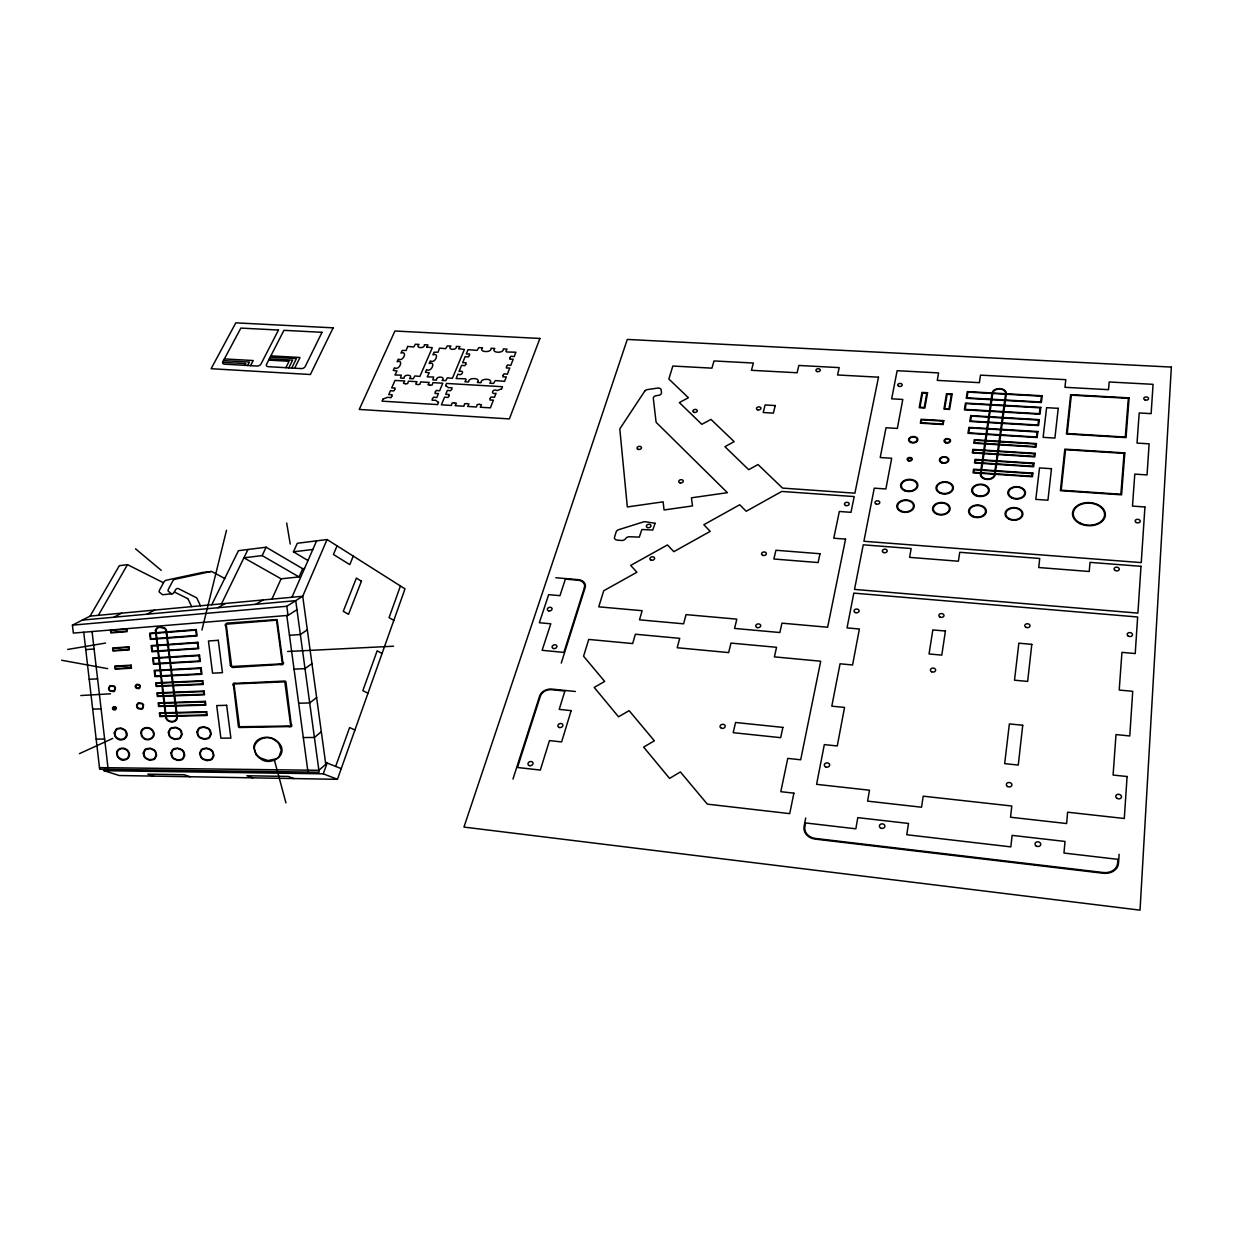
<?xml version="1.0" encoding="UTF-8"?>
<svg xmlns="http://www.w3.org/2000/svg" width="1233" height="1233" viewBox="0 0 1233 1233"><rect width="100%" height="100%" fill="white"/><g stroke="black" fill="none" stroke-linecap="round" stroke-linejoin="round"><path stroke-width="1.5" d="M1119.132 854.299L1118.531 863.131A14.58 11.775 11.4 0 1 1103.196 873.257L815.275 839.118A13.548 11.282 -3 0 1 804.086 826.341L805.719 818.003M201.935 630.063L226.502 530.298M561.262 663.092L585.151 587.602A9.602 7.074 -13 0 0 578.231 579.649L555.852 577.738M512.959 779.086L539.653 695.982A10.095 7.799 -15.1 0 1 551.768 689.093L575.349 691.482M105.545 767.697L104.019 770.687L119.169 775.511L337.441 779.318L404.994 588.865L327.069 539.53L297.307 543.275L293.454 551.814L308.003 560.537M335.653 766.417L349.602 727.578L354.934 729.967M400.432 585.983L389.073 617.61L393.805 620.399M104.019 770.687L323.246 773.815L327.177 763.027L325.604 763.011M501.615 388.965L502.494 386.715L446.485 383.432L445.56 385.667M353.239 556.098L349.802 564.637L333.449 554.465L337.056 545.849M438.594 402.312L437.653 404.594L382.045 401.157L383.047 398.906M327.069 539.53L302.717 596.263L325.774 764.26L318.885 770.301L99.472 767.62M299.064 576.921L262.151 555.605L243.934 557.809L281.093 578.816L299.064 576.921L302.671 568.69L304.52 568.49M291.944 597.265L316.604 540.855M271.907 599.146L281.093 578.816M262.151 555.605L266.128 547.205L302.671 568.69M221.493 603.846L247.987 549.486M211.737 604.756L238.462 550.689L266.128 547.205M294.672 368.205L299.989 357.493L270.844 355.859M291.728 368.035L296.429 358.603L270.181 357.138M285.856 367.696L289.077 361.269L268.671 360.113M288.784 367.866L292.637 360.144L269.318 358.834M250.576 365.662L253.227 360.545L224.391 358.911M244.889 365.338L245.783 363.627L222.695 362.302M247.663 365.492L249.451 362.086L223.481 360.606M98.378 615.329L127.477 564.652L163.48 582.762M296.953 609.672L288.044 615.39L73.348 633.084L72.423 625.146L90.101 616.099L119.339 565.685L127.477 564.652M321.304 731.755L314.415 737.473L303.318 737.55M316.619 697.554L309.699 702.933L298.663 703.242M311.949 663.585L305.013 668.625L294.055 669.165M307.325 629.816L300.359 634.533L289.462 635.303M490.148 398.552L489.994 400.078L493.416 400.078L490.38 407.846L480.269 407.229L481.517 404.809L479.575 404.362M506.532 366.54L506.378 368.004L509.768 368.004L507.364 374.2L504.112 373.815L503.126 375.248M503.064 375.387L502.925 376.882L506.316 376.866L504.59 381.336L495.342 380.55L493.524 383.432L489.778 383.216C494.356 378.5 480.315 377.699 481.055 382.708L477.325 382.492C481.918 377.837 467.908 376.913 468.632 381.983L464.903 381.768L466.151 379.594L465.442 378.824L456.102 378.531L457.936 374.108C462.175 376.697 465.18 369.484 459.03 371.457L461.574 365.307L464.764 365.692L465.827 364.351M451.833 389.089L451.894 387.671L448.519 387.671L445.837 385.682M435.295 392.017L435.095 393.512L438.47 393.512L436.759 397.565L433.554 397.165L432.506 398.613M391.94 396.07L392.063 394.637L388.719 394.652L390.491 390.63L393.666 391.015L394.714 389.582M72.423 625.146L286.811 606.266L302.717 596.263L90.101 616.099M255.832 604.293L263.014 599.962M217.84 607.746L225.177 603.507M448.92 395.901L449.105 394.406L445.714 394.406L447.409 390.352L450.615 390.753L451.648 389.304M432.444 398.768L432.059 400.186L435.634 400.278L438.316 402.297M509.953 357.77L509.815 359.219L513.19 359.204L510.801 365.353L507.564 364.968L506.593 366.386M465.827 364.12L466.012 362.672L462.668 362.687L465.18 356.584L468.355 356.954L469.357 355.566M469.419 355.412L469.588 353.979L466.259 353.994L468.047 349.663L477.079 350.388L478.866 347.598L482.535 347.798C477.957 352.268 491.982 353.162 491.104 348.261L494.772 348.446C490.364 353.008 504.097 353.779 503.372 348.908L507.056 349.109L505.869 351.22L506.593 351.975L515.903 352.222L514.207 356.584L510.986 356.214L510.015 357.616M394.791 389.428L395.022 387.948L391.678 387.948L395.022 380.427L404.763 380.997L403.468 383.324L405.333 383.756M147.02 614.204L154.603 610.088M113.96 617.209L121.635 613.155M174.392 579.448L173.252 580.311A4.362 2.944 -23.1 0 0 172.728 581.082L168.412 589.189A5.888 3.992 -23.3 0 0 168.089 591.069L171.248 593.612A1.603 1.094 -23.4 0 0 172.928 593.489L173.468 593.135A3.483 2.358 -23.4 0 0 174.13 592.41L175.518 589.806A3.083 2.096 -23.2 0 1 176.55 588.804A1.634 1.11 -23.2 0 1 178.384 588.603L196.371 597.697A2.882 1.973 -23.1 0 1 197.018 598.421L200.455 605.804M454.484 402.821L456.41 403.268L455.131 405.672L463.916 406.212L464.625 403.761L466.798 403.576M467.014 403.592L468.941 404.023L467.677 406.443L476.493 406.982L477.186 404.532L479.36 404.347M429.855 385.189L427.959 384.773L429.254 382.43L420.653 381.922L419.914 384.295L417.925 384.604M417.448 384.526L415.691 384.049L416.985 381.706L408.431 381.197L407.676 383.571L405.611 383.833M79.436 753.656L112.742 738.428M174.824 579.31L210.935 571.495M202.212 572.497L165.962 580.296A1.587 1.079 -23.3 0 0 165.53 580.45L164.39 581.298A4.316 2.913 -23.2 0 0 163.866 582.068L159.519 590.129A5.811 3.93 -23.5 0 0 159.18 592.01L162.355 594.537A1.695 1.141 -23.5 0 0 163.203 594.691L172.096 593.767M67.692 649.452L105.545 643.056M293.454 551.814L312.828 549.471M202.382 572.466L211.644 571.495L224.73 578.462M82.318 620.091L295.735 600.656L319.147 772.212L99.673 769.284L83.736 632.236M85.755 649.591L94.093 649.005M80.823 695.535L110.538 693.794M287.674 651.486L393.543 646.215M97.592 678.859L89.208 679.275M92.675 709.114L101.106 708.867M96.159 739.122L104.635 739.045M501.322 388.95L497.146 390.553C492.506 387.963 490.087 395.207 496.082 393.265L494.479 397.334L491.212 396.934L490.21 398.398M383.34 398.922L387.516 397.334L390.953 397.658L391.755 396.286M61.65 660.256L107.687 668.656M153.771 776.127L147.806 774.154L184.133 774.74L190.052 776.759M252.657 777.838L246.847 775.757L288.229 776.436L293.947 778.562M113.945 709.437L115.779 708.482A2.589 1.803 -26.9 0 0 114.9 707.172L113.097 707.989A2.589 1.803 -26.9 0 0 113.96 709.422M323.246 773.815L337.441 779.318M325.512 762.364L341.217 768.652M367.973 693.223L362.841 690.68L377.159 650.793L382.076 653.475M174.362 591.979L187.539 598.56M260.502 758.002L268.023 760.545L276.331 758.773A8.646 6.427 -24.9 0 0 279.12 756.43L281.278 750.234L278.966 743.946A23.874 17.694 -25.3 0 0 275.005 740.339C265.819 732.464 247.972 743.129 256.634 754.411A23.72 17.57 -24.5 0 0 260.502 758.002M135.507 548.793L161.23 570.34M454.268 402.821L452.095 402.991L451.386 405.441L441.399 404.825L444.589 397.118L447.826 397.519L448.92 396.132M430.055 385.205L432.197 385.02L432.937 382.646L442.786 383.216L439.595 390.815L436.39 390.414L435.357 391.863M191.624 606.636L188.217 599.284A2.867 1.957 -23.3 0 0 187.555 598.544M274.466 760.314L285.948 802.899M286.688 523.039L290.233 544.077M286.811 606.266L288.044 615.39M286.78 615.498L307.988 772.074M233.546 685.764L238.431 726.746A3.437 2.497 -24.9 0 0 239.264 727.516L288.614 726.591A3.267 2.42 -23.7 0 0 289.354 726.961L291.497 726.545L291.851 725.035A3.345 2.466 -23.8 0 0 291.173 724.141L285.933 681.803A3.36 2.435 -23 0 0 285.039 681.032L235.935 683.329A3.113 2.235 -24.1 0 0 235.426 683.051L233.515 683.221L232.837 684.623A3.19 2.281 -24 0 0 233.561 685.748M126.737 628.691L127.091 631.635L110.816 632.93L110.477 630.032M92.059 631.543L108.18 769.407M458.768 348.708L464.394 349.478L452.403 378.315L447.363 377.822L445.745 380.658L442.061 380.442C446.516 376.435 435.603 375.664 436.513 380.118L432.829 379.903L433.631 377.036L427.219 376.866L429.254 372.767L425.447 372.243L426.587 369.623C431.334 372.875 436.359 360.961 429.207 363.504L430.332 360.899C435.049 364.213 440.027 352.253 432.937 354.827L434.062 352.253L438.085 352.16L439.534 348.138L445.699 348.662L447.271 345.934L450.908 346.119C446.593 349.956 457.289 350.758 456.364 346.411L460.001 346.596L458.768 348.708M108.596 688.137L108.735 689.324A7.213 4.994 -26.4 0 0 109.907 691.004L113.744 691.59A2.281 1.587 -26.5 0 0 114.607 691.05L115.47 687.844A7.228 4.994 -26.6 0 0 114.299 686.164L110.461 685.594A2.281 1.572 -26.4 0 0 109.598 686.134L108.596 688.137M109.136 688.199L109.259 689.216A6.103 4.223 -26.4 0 0 110.246 690.634L113.498 691.127A1.927 1.341 -26.5 0 0 114.222 690.665L114.962 687.952A6.119 4.223 -26.5 0 0 113.96 686.534L110.708 686.057A1.927 1.325 -26.4 0 0 109.984 686.519L109.136 688.199M112.542 708.019L112.542 708.343A3.776 2.636 -26.8 0 0 113.575 709.792L115.486 709.838L116.318 708.235A3.776 2.636 -26.9 0 0 115.285 706.786L113.544 706.663L112.542 708.019M114.222 732.911L114.946 736.193A13.486 9.494 -27.2 0 0 116.596 738.213C120.957 742.852 129.927 737.581 126.321 731.662A13.548 9.525 -27.6 0 0 124.641 729.643L121.081 728.025L117.597 728.41A4.038 2.836 -27.4 0 0 116.041 729.35L114.222 732.911M114.761 733.003L115.424 736.009A12.345 8.693 -27.2 0 0 116.935 737.843L120.187 739.338L123.377 739.014A3.714 2.62 -27.5 0 0 124.81 738.166L126.444 735.392L125.828 731.847A12.392 8.708 -27.6 0 0 124.302 729.998L121.034 728.533L117.859 728.873A3.699 2.605 -27.4 0 0 116.426 729.736L114.761 733.003M116.58 752.993L117.32 756.291A13.64 9.679 -27.7 0 0 118.969 758.341C123.3 763.057 132.378 757.894 128.725 751.899A13.702 9.71 -28.1 0 0 127.045 749.864C123.809 746.659 116.919 747.969 116.58 752.993M117.135 753.101L117.798 756.106A12.484 8.862 -27.7 0 0 119.324 757.971L122.576 759.513L126.29 759.019A3.653 2.605 -27.9 0 0 127.631 758.018L128.926 755.135L128.247 752.084A12.53 8.893 -28.1 0 0 126.706 750.219C123.732 747.29 117.443 748.493 117.135 753.101M135.337 686.149L135.383 686.781A4.917 3.422 -25.9 0 0 136.493 688.322L138.805 688.661A1.68 1.171 -26 0 0 139.653 688.199L140.331 686.149A4.917 3.422 -26.1 0 0 139.206 684.608L136.894 684.284A1.68 1.156 -26 0 0 136.062 684.747L135.337 686.149M135.892 686.226L135.907 686.55A3.745 2.605 -25.9 0 0 136.971 688.014L138.944 688.029L139.807 686.38A3.745 2.605 -26 0 0 138.728 684.931L136.925 684.839L135.892 686.226M136.57 705.507L136.832 707.033A7.275 5.102 -26.3 0 0 138.235 708.667L141.918 709.083A2.374 1.665 -26.4 0 0 142.812 708.543L143.598 704.983A7.29 5.117 -26.5 0 0 142.18 703.334L138.497 702.933A2.358 1.649 -26.4 0 0 137.603 703.473L136.57 705.507M137.125 705.584L137.248 706.617A6.119 4.285 -26.3 0 0 138.543 708.251L141.656 708.605A2.004 1.403 -26.4 0 0 142.412 708.158L143.167 705.399A6.119 4.3 -26.5 0 0 141.872 703.75L138.759 703.411A2.004 1.403 -26.4 0 0 138.004 703.873L137.125 705.584M140.778 732.602L141.533 735.947A13.486 9.587 -26.8 0 0 143.244 737.997C147.713 742.682 157.053 737.457 153.324 731.323A13.548 9.617 -27.2 0 0 151.582 729.258C148.191 726.067 141.163 727.47 140.778 732.602M141.348 732.695L142.026 735.747A12.345 8.77 -26.8 0 0 143.598 737.627C147.683 741.912 156.221 737.118 152.815 731.523A12.392 8.801 -27.1 0 0 151.227 729.643C148.114 726.715 141.687 727.994 141.348 732.695M143.244 753.055L143.999 756.415A13.64 9.772 -27.2 0 0 145.725 758.48L149.409 760.191L153.616 759.636A4.177 2.99 -27.5 0 0 155.142 758.542L156.606 755.32L155.836 751.93A13.702 9.802 -27.7 0 0 154.094 749.849L150.38 748.169L146.188 748.755A4.161 2.975 -27.4 0 0 144.677 749.849L143.244 753.055M143.814 753.147L144.508 756.214A12.484 8.939 -27.2 0 0 146.08 758.125L149.455 759.682L153.308 759.174A3.822 2.743 -27.5 0 0 154.695 758.172L156.036 755.228L155.327 752.13A12.53 8.97 -27.6 0 0 153.724 750.219L150.334 748.678L146.496 749.217A3.807 2.728 -27.4 0 0 145.124 750.219L143.814 753.147M168.335 732.279L169.106 735.685A13.501 9.664 -26.2 0 0 170.894 737.766L174.701 739.461L179.062 738.829A4.423 3.175 -26.5 0 0 180.635 737.688L182.145 734.39L181.343 730.969A13.548 9.71 -26.7 0 0 179.54 728.873L175.703 727.208L171.372 727.871A4.423 3.16 -26.4 0 0 169.815 729.011L168.335 732.279M168.906 732.371L169.63 735.485A12.345 8.847 -26.3 0 0 171.264 737.396L174.747 738.937L178.723 738.367A4.053 2.913 -26.5 0 0 180.172 737.319L181.559 734.313L180.819 731.169A12.392 8.878 -26.6 0 0 179.17 729.258L175.656 727.732L171.695 728.333A4.038 2.898 -26.4 0 0 170.277 729.381L168.906 732.371M170.894 753.116L171.68 756.523A13.609 9.833 -26.7 0 0 174.053 759.081L177.937 760.468L181.667 759.821A4.362 3.16 -27 0 0 183.239 758.696L184.765 755.413L183.964 751.976A13.671 9.864 -27.2 0 0 181.559 749.417L177.644 748.046L173.945 748.724A4.346 3.129 -26.9 0 0 172.389 749.849L170.894 753.116M171.479 753.209L172.188 756.338A12.453 9.001 -26.7 0 0 174.362 758.665L177.922 759.944L181.328 759.343A3.992 2.882 -27 0 0 182.777 758.326L184.164 755.32L183.424 752.161A12.5 9.032 -27.1 0 0 181.236 749.834L177.66 748.585L174.269 749.202A3.976 2.867 -26.9 0 0 172.836 750.219L171.479 753.209M196.91 731.955L197.727 735.407A13.455 9.725 -25.7 0 0 200.178 737.966L204.216 739.338L208.053 738.613A4.639 3.36 -25.9 0 0 209.702 737.457L211.259 734.097L210.427 730.599A13.517 9.772 -26.1 0 0 207.945 728.04L203.907 726.715L200.07 727.455A4.624 3.329 -25.9 0 0 198.451 728.611L196.91 731.955M197.527 732.048L198.266 735.207A12.315 8.908 -25.7 0 0 200.517 737.55L204.2 738.798L207.714 738.135A4.238 3.067 -25.9 0 0 209.209 737.072L210.643 734.005L209.887 730.815A12.361 8.939 -26.1 0 0 207.622 728.472L203.923 727.239L200.409 727.917A4.223 3.052 -25.9 0 0 198.929 728.996L197.527 732.048M199.576 753.163L200.763 757.232A13.702 9.987 -26.2 0 0 202.859 759.251L206.913 760.669L210.766 760.006A4.562 3.329 -26.4 0 0 212.415 758.865L213.987 755.521L212.785 751.421A13.763 10.034 -26.6 0 0 210.658 749.402L206.589 748.015L202.751 748.708A4.547 3.314 -26.4 0 0 201.133 749.849L199.576 753.163M200.193 753.271L200.933 756.461A12.484 9.109 -26.2 0 0 203.198 758.834L206.897 760.129L210.427 759.528A4.177 3.052 -26.4 0 0 211.922 758.48L213.371 755.428L212.6 752.207A12.53 9.14 -26.6 0 0 210.319 749.834L206.605 748.554L203.091 749.186A4.161 3.021 -26.4 0 0 201.611 750.234L200.193 753.271M230.417 665.666L232.528 667.5L280.276 664.495A3.129 2.25 -22.5 0 0 280.816 664.787L282.835 664.587L283.559 663.123A3.16 2.281 -22.6 0 0 282.789 661.982L277.101 619.567L226.764 623.127L225.1 624.9A3.16 2.204 -22.9 0 0 225.809 626.01L230.417 665.666M253.782 747.059L256.079 754.658A24.876 18.433 -24.5 0 0 260.148 758.434C269.811 766.926 288.846 755.598 279.537 743.684A25.061 18.572 -25.3 0 0 275.375 739.892C268.208 734.806 254.892 737.118 253.782 747.059M426.726 346.997L432.29 347.752L419.883 376.435L414.904 375.942L413.24 378.762L409.587 378.546C414.057 374.57 403.268 373.799 404.1 378.238L400.448 378.022L401.295 375.156L394.945 375.002L397.026 370.933L393.265 370.409L394.437 367.788C399.122 371.025 404.254 359.219 397.149 361.716L398.305 359.111C402.975 362.332 408.061 350.588 401.002 353.085L402.158 350.511L406.15 350.434L407.645 346.442L413.749 346.966L415.367 344.238L418.973 344.423C414.519 348.245 425.37 348.954 424.368 344.716L427.974 344.901L426.726 346.997M655.139 523.301L652.735 530.051L641.884 529.496L639.311 537.11L629.678 536.771A3.622 2.62 -10.9 0 0 625.609 538.621A3.622 2.62 -11.1 0 1 621.524 540.47L617.194 540.116A3.622 2.62 -11.3 0 1 614.527 537.187L616.176 531.855A3.607 2.605 -11.2 0 1 618.627 529.712L643.333 521.929A3.607 2.589 -10.4 0 1 645.183 521.713L655.139 523.301M1171.35 367.08L1140.032 910.154L463.947 827.081L627.289 339.429L1171.35 367.08M1127.085 776.528L1124.296 818.496L1067.624 812.208L1066.607 823.536L1010.536 817.232L1011.815 806.012L923.193 796.179L921.544 807.214L867.616 801.142L869.496 790.214L816.585 784.342L824.322 744.609L837.253 745.98L844.543 707.434L831.797 706.17L840.058 663.801L852.573 664.972L859.386 629L847.04 627.905L853.822 593.119L1137.643 616.993L1135.223 653.552L1121.938 652.365L1119.21 690.048L1132.726 691.312L1129.767 735.962L1116.004 734.575L1113.091 775.048L1127.085 776.528M1141.003 566.317L1137.905 613.109L854.531 589.42L863.223 544.816L911.156 548.531L909.63 557.378L958.395 561.215L959.736 552.292L1039.727 558.472L1038.71 567.519L1089.217 571.495L1090.034 562.371L1141.003 566.317M1144.933 506.963L1141.249 562.602L863.917 541.272L874.259 488.16L885.88 488.962L891.69 458.26L880.223 457.52L886.018 427.743L897.331 428.437L902.803 399.461L891.659 398.829L897.131 370.701L938.575 372.905L937.28 380.381L979.356 382.662L980.497 375.14L1065.79 379.672L1064.958 387.301L1108.498 389.674L1109.176 381.983L1153.071 384.326L1151.129 413.641L1139.2 412.963L1137.026 443.094L1149.125 443.834L1147.06 474.921L1134.792 474.119L1132.48 506.1L1144.933 506.963M1117.869 859.339L1117.622 863.023A13.655 11.035 11.4 0 1 1103.242 872.517L815.414 838.425A12.7 10.573 -3 0 1 804.918 826.434L805.596 822.95L855.841 828.807L857.798 817.633L908.505 823.459L906.779 834.741L1010.829 846.871L1012.108 835.373L1065.004 841.445L1063.971 853.051L1117.869 859.339M1124.049 453.374L1120.859 494.248L1061.212 490.195L1065.512 449.706L1124.049 453.374M1128.334 398.321L1125.313 437.052L1067.239 433.538L1071.307 395.176L1128.334 398.321M1124.835 452.896L1121.583 494.834L1060.395 490.672L1064.819 449.151L1124.835 452.896M1129.104 397.874L1126.022 437.607L1066.437 434.001L1070.645 394.652L1129.104 397.874M1022.727 725.251L1018.273 765.061L1004.679 763.628L1009.365 723.925L1022.727 725.251M1031.805 644.35L1027.644 681.433L1014.512 680.2L1018.859 643.194L1031.805 644.35M1051.472 468.694L1047.942 500.228L1035.812 499.38L1039.511 467.908L1051.472 468.694M1058.238 408.339L1054.909 438.069L1043.118 437.345L1046.601 407.676L1058.238 408.339M1032.052 473.595L1031.744 476.2L973.839 472.347L974.209 469.773L1032.052 473.595M1033.269 463.654L1032.946 466.228L975.303 462.467L975.688 459.924L1033.269 463.654M1034.456 453.79L1034.148 456.349L973.114 452.449L973.484 449.922L1034.456 453.79M1035.643 444.034L1035.335 446.562L974.563 442.77L974.949 440.258L1035.643 444.034M1037.092 431.982L1036.491 436.991L968.768 432.845L969.539 427.897L1037.092 431.982M1038.54 420.083L1037.939 425.031L970.602 421.023L971.342 416.122L1038.54 420.083M1040.02 407.83L1039.311 413.687L965.192 409.387L966.102 403.592L1040.02 407.83M1041.423 396.194L1040.729 401.989L967.011 397.843L967.92 392.109L1041.423 396.194M1032.869 473.133L1032.437 476.77L973.022 472.809L973.561 469.218L1032.869 473.133M1034.071 463.176L1033.639 466.783L974.486 462.93L975.026 459.37L1034.071 463.176M1035.258 453.328L1034.826 456.904L972.298 452.912L972.837 449.382L1035.258 453.328M1036.429 443.572L1036.013 447.117L973.762 443.217L974.301 439.719L1036.429 443.572M1037.893 431.535L1037.169 437.53L967.967 433.307L968.891 427.358L1037.893 431.535M1039.327 419.636L1038.602 425.57L969.801 421.47L970.71 415.598L1039.327 419.636M1040.806 407.383L1039.974 414.226L964.406 409.834L965.47 403.083L1040.806 407.383M1042.209 395.762L1041.392 402.528L966.225 398.274L967.288 391.601L1042.209 395.762M1005.619 393.728L994.368 474.813A6.689 4.67 -0.3 0 1 987.047 478.974A6.689 4.67 -0.3 0 1 981.052 473.919L992.796 393.019A6.442 4.316 -0.9 0 1 999.824 389.073A6.442 4.316 -0.9 0 1 1005.619 393.728M1000.425 436.467L995.108 474.859A7.429 5.194 -0.3 0 1 986.986 479.498A7.429 5.194 -0.3 0 1 980.312 473.873L992.087 392.973A7.151 4.793 -0.9 0 1 999.886 388.595A7.151 4.793 -0.9 0 1 1006.344 393.759L1000.425 436.467M945.418 631.034L941.781 655.124L929.05 653.968L932.826 629.924L945.418 631.034M951.352 394.529L948.963 408.924L944.709 408.678L947.129 394.298L951.352 394.529M952.138 394.098L949.595 409.448L943.923 409.125L946.497 393.774L952.138 394.098M942.998 421.085L942.505 424.013L921.143 422.734L921.668 419.806L942.998 421.085M943.784 420.638L943.137 424.553L920.357 423.181L921.051 419.282L943.784 420.638M926.769 393.157L924.226 407.491L919.988 407.244L922.577 392.911L926.769 393.157M927.555 392.726L924.842 408.015L919.202 407.676L921.96 392.402L927.555 392.726M155.404 630.31L165.654 716.99C166.255 723.494 177.829 723.833 177.305 716.743L166.501 630.402A10.897 7.475 -24.5 0 0 164.575 627.813L159.288 626.796A4.069 2.79 -24.3 0 0 156.468 628.46L155.404 630.31M155.959 630.464L166.239 716.974C166.779 722.815 177.182 723.124 176.72 716.743L165.946 630.556A9.802 6.72 -24.5 0 0 164.22 628.214L159.458 627.289A3.653 2.512 -24.3 0 0 156.915 628.799L155.959 630.464M793.882 793.158L789.721 813.641L707.326 804.132L680.4 771.95L669.565 778.408L643.641 747.106L654.353 740.802L629.123 710.655L618.534 716.805L594.214 687.428L604.679 681.433L583.563 656.203L588.727 639.434L632.683 643.564L635.365 634.24L679.707 638.34L677.194 647.741L728.657 652.581L730.984 643.087L776.543 647.31L774.401 656.865L820.716 661.227L800.679 759.79L787.764 758.387L780.813 791.694L793.882 793.158M845.561 539.114L827.636 627.243L781.953 623.158L779.857 632.529L734.56 628.429L736.841 619.136L686.057 614.62L683.591 623.821L639.511 619.829L642.131 610.705L598.76 606.836L603.692 590.777L636.906 572.251L630.695 565.408L667.469 544.94L673.804 551.675L710.239 531.346L703.812 524.734L739.692 504.775L746.212 511.263L781.768 491.443L854.207 496.575L851.001 512.327L839.349 511.479L833.77 538.204L845.561 539.114M878.497 377.19L854.901 493.185L782.554 488.098L758.018 464.548L748.693 469.681L724.927 446.685L734.159 441.645L710.963 419.405L701.824 424.322L679.352 402.575L688.399 397.75L668.856 378.993L672.833 366.031L711.934 368.158L713.999 360.945L753.394 363.041L751.452 370.301L797.088 372.767L798.861 365.461L839.211 367.619L837.561 374.971L878.497 377.19M782.878 727.393L780.674 737.673L733.188 732.679L735.577 722.492L782.878 727.393M819.991 553.74L818.111 562.556L773.877 559.011L775.927 550.257L819.991 553.74M775.264 405.549L773.368 413.132L763.165 412.516L765.107 404.948L775.264 405.549M571.156 710.64L561.601 741.927L549.486 740.601L540.316 770.07L517.475 767.481L540.393 696.059A9.309 7.198 -15.1 0 1 551.583 689.694L564.899 691.05L559.196 709.376L571.156 710.64M584.442 587.54L563.897 652.411L542.119 650.315L550.781 623.79L539.345 622.742L548.654 594.66L559.967 595.662L565.377 579.109L578.061 580.204A8.862 6.535 -13 0 1 584.442 587.54M539.915 338.459L509.383 418.912L359.25 409.433L394.93 331.014L539.915 338.459M361.439 581.19L348.523 614.311L343.267 611.321L356.383 578.092L361.439 581.19M333.141 327.839L310.392 374.508L211.12 368.713L235.811 322.846L333.141 327.839M322.029 332.309L305.168 366.586A3.221 2.019 -17.4 0 1 301.16 368.575L268.316 366.679A3.206 2.004 -18 0 1 266.498 364.382L283.929 330.336L322.029 332.309M278.473 330.043L260.964 364.059A3.206 1.988 -18.2 0 1 256.957 366.031L224.56 364.167A3.19 1.973 -18.7 0 1 222.803 361.87L240.867 328.086L278.473 330.043M644.736 391.123L620.199 428.298A3.422 2.343 -10.6 0 0 619.86 429.531L627.32 506.948L663.123 501.846L664.063 509.969L692.499 505.931L691.436 497.808L727.408 492.676L656.572 422.749A3.422 2.343 -9.6 0 1 656.033 421.717L653.32 398.382A3.391 2.281 -9.6 0 1 655.74 395.762L659.085 395.269A3.375 2.281 -9.6 0 0 661.505 392.664L661.165 389.875A3.375 2.266 -9.6 0 0 657.559 388.102L647.495 389.582A3.375 2.266 -9.9 0 0 644.736 391.123M126.244 629.138L111.062 630.387L111.294 632.39L126.49 631.173L126.244 629.138M276.516 620.184L226.194 624.206L231.681 666.514L282.372 663.832L276.516 620.184M196.278 629.57L149.625 633.207L150.38 639.388L197.095 635.935L196.278 629.57M195.754 630.14L150.256 633.685L150.888 638.833L196.417 635.442L195.754 630.14M218.287 640.297L208.454 640.99L212.569 673.187L222.464 672.694L218.287 640.297M128.926 646.847L112.604 647.988L112.958 651.009L129.295 649.899L128.926 646.847M197.897 642.301L151.135 645.568L151.89 651.764L198.713 648.681L197.897 642.301M128.432 647.387L113.205 648.45L113.451 650.469L128.679 649.421L128.432 647.387M197.372 642.871L151.767 646.046L152.399 651.209L198.035 648.188L197.372 642.871M199.515 655.077L152.661 657.96L153.416 664.155L200.332 661.474L199.515 655.077M198.991 655.648L153.293 658.437L153.925 663.616L199.654 660.98L198.991 655.648M131.13 665.157L114.761 666.097L115.116 669.134L131.499 668.224L131.13 665.157M130.636 665.697L115.363 666.575L115.594 668.594L130.883 667.747L130.636 665.697M201.149 667.87L154.171 670.367L154.942 676.593L201.95 674.281L201.149 667.87M200.609 668.44L154.803 670.86L155.435 676.038L201.287 673.788L200.609 668.44M202.767 680.708L155.697 682.82L156.144 686.457L203.245 684.454L202.767 680.708M202.227 681.263L156.329 683.313L156.653 685.902L202.566 683.945L202.227 681.263M284.808 681.834L233.946 683.961L239.495 726.746L290.741 725.99L284.808 681.834M204.077 691.019L156.915 692.823L157.362 696.46L204.555 694.78L204.077 691.019M203.537 691.59L157.562 693.316L157.87 695.921L203.877 694.271L203.537 691.59M205.387 701.361L158.148 702.841L158.595 706.494L205.865 705.122L205.387 701.361M204.848 701.916L158.78 703.349L159.103 705.954L205.187 704.598L204.848 701.916M226.656 705.291L216.7 705.584L220.877 738.166L230.879 738.105L226.656 705.291M206.697 711.718L159.381 712.874L159.828 716.543L207.175 715.479L206.697 711.718M206.158 712.273L160.013 713.383L160.336 716.003L206.497 714.955L206.158 712.273M976.027 495.712A8.785 6.196 -0.3 0 0 989.282 490.38A8.785 6.196 -0.3 0 0 976.151 484.97A8.785 6.196 -0.3 0 0 976.027 495.712M940.548 492.753A7.984 5.641 -1.4 0 0 952.662 487.914A7.984 5.641 -1.4 0 0 940.841 482.997A7.984 5.641 -1.4 0 0 940.548 492.753M973.33 516.273A8.122 5.78 -0.2 0 0 985.583 511.341A8.122 5.78 -0.2 0 0 973.469 506.254A8.122 5.78 -0.2 0 0 973.33 516.273M976.397 495.25A8.045 5.672 -0.3 0 0 988.527 490.38A8.045 5.672 -0.3 0 0 976.521 485.432A8.045 5.672 -0.3 0 0 976.397 495.25M936.756 514.13A8.801 6.288 -1.3 0 0 950.119 508.751A8.801 6.288 -1.3 0 0 937.095 503.249A8.801 6.288 -1.3 0 0 936.756 514.13M1011.569 497.916A8.862 6.242 0.7 0 0 1025.471 493.431A8.862 6.242 0.7 0 0 1012.894 487.174A8.862 6.242 0.7 0 0 1011.569 497.916M937.142 513.652A8.061 5.749 -1.3 0 0 949.379 508.736A8.061 5.749 -1.3 0 0 937.45 503.696A8.061 5.749 -1.3 0 0 937.142 513.652M1009.257 518.646A8.184 5.826 0.9 0 0 1022.126 514.469A8.184 5.826 0.9 0 0 1010.505 508.613A8.184 5.826 0.9 0 0 1009.257 518.646M1012 497.485A8.107 5.703 0.7 0 0 1024.731 493.385A8.107 5.703 0.7 0 0 1013.202 487.651A8.107 5.703 0.7 0 0 1012 497.485M1008.825 519.078A8.955 6.365 0.9 0 0 1022.881 514.531A8.955 6.365 0.9 0 0 1010.181 508.119A8.955 6.365 0.9 0 0 1008.825 519.078M942.058 462.375A4.023 2.805 -1.6 0 0 948.177 459.955A4.023 2.805 -1.6 0 0 942.212 457.52A4.023 2.805 -1.6 0 0 942.058 462.375M905.037 490.287A7.922 5.595 -2.4 0 0 917.136 485.463A7.922 5.595 -2.4 0 0 905.5 480.593A7.922 5.595 -2.4 0 0 905.037 490.287M901.308 511.063A7.984 5.703 -2.3 0 0 913.514 506.177A7.984 5.703 -2.3 0 0 901.785 501.168A7.984 5.703 -2.3 0 0 901.308 511.063M900.907 511.525A8.739 6.242 -2.3 0 0 914.254 506.177A8.739 6.242 -2.3 0 0 901.431 500.706A8.739 6.242 -2.3 0 0 900.907 511.525M941.673 462.822A4.762 3.314 -1.6 0 0 948.901 459.955A4.762 3.314 -1.6 0 0 941.858 457.073A4.762 3.314 -1.6 0 0 941.673 462.822M904.652 490.749A8.646 6.119 -2.4 0 0 917.861 485.478A8.646 6.119 -2.4 0 0 905.145 480.13A8.646 6.119 -2.4 0 0 904.652 490.749M945.588 442.786A3.267 2.25 -1.7 0 0 950.551 440.828A3.267 2.25 -1.7 0 0 945.711 438.871A3.267 2.25 -1.7 0 0 945.588 442.786M910.725 442.508A4.685 3.237 -2.7 0 0 917.876 439.703A4.685 3.237 -2.7 0 0 911.002 436.914A4.685 3.237 -2.7 0 0 910.725 442.508M945.958 442.339A2.543 1.757 -1.7 0 0 949.811 440.828A2.543 1.757 -1.7 0 0 946.065 439.318A2.543 1.757 -1.7 0 0 945.958 442.339M908.32 460.772A2.543 1.772 -2.6 0 0 912.22 459.246A2.543 1.772 -2.6 0 0 908.474 457.705A2.543 1.772 -2.6 0 0 908.32 460.772M940.163 493.215A8.723 6.165 -1.4 0 0 953.402 487.914A8.723 6.165 -1.4 0 0 940.486 482.55A8.723 6.165 -1.4 0 0 940.163 493.215M1079.877 523.593A16.461 11.575 2.9 0 0 1105.338 515.255A16.461 11.575 2.9 0 0 1081.557 503.603A16.461 11.575 2.9 0 0 1079.877 523.593M972.96 516.75A8.878 6.319 -0.2 0 0 986.338 511.341A8.878 6.319 -0.2 0 0 973.099 505.792A8.878 6.319 -0.2 0 0 972.96 516.75M911.11 442.077A3.961 2.743 -2.7 0 0 917.152 439.703A3.961 2.743 -2.7 0 0 911.341 437.33A3.961 2.743 -2.7 0 0 911.11 442.077M1080.293 523.146A15.69 11.035 2.9 0 0 1104.568 515.209A15.69 11.035 2.9 0 0 1081.911 504.097A15.69 11.035 2.9 0 0 1080.293 523.146M908.706 460.341A1.819 1.264 -2.6 0 0 911.48 459.246A1.819 1.264 -2.6 0 0 908.813 458.137A1.819 1.264 -2.6 0 0 908.706 460.341M876.201 504.02A2.404 1.711 -3.2 0 0 879.792 502.417A2.404 1.711 -3.2 0 0 876.17 501.045A2.404 1.711 -3.2 0 0 876.201 504.02M898.842 386.345A2.266 1.526 -3.4 0 0 902.217 384.866A2.266 1.526 -3.4 0 0 898.78 383.694A2.266 1.526 -3.4 0 0 898.842 386.345M1136.179 522.468A2.558 1.788 4.2 0 0 1140.232 521.389A2.558 1.788 4.2 0 0 1136.703 519.401A2.558 1.788 4.2 0 0 1136.179 522.468M1144.887 399.862A2.404 1.587 2.5 0 0 1148.586 398.675A2.404 1.587 2.5 0 0 1145.072 397.103A2.404 1.587 2.5 0 0 1144.887 399.862M1115.125 570.463A2.605 1.865 4.5 0 0 1119.271 569.369A2.605 1.865 4.5 0 0 1115.695 567.272A2.605 1.865 4.5 0 0 1115.125 570.463M883.568 552.538A2.466 1.803 -2.6 0 0 887.236 550.874A2.466 1.803 -2.6 0 0 883.537 549.425A2.466 1.803 -2.6 0 0 883.568 552.538M1128.241 636.074A2.682 1.988 6.1 0 0 1132.51 634.933A2.682 1.988 6.1 0 0 1128.796 632.683A2.682 1.988 6.1 0 0 1128.241 636.074M1116.744 798.167A2.882 2.266 9.8 0 0 1121.46 797.196A2.882 2.266 9.8 0 0 1117.715 794.345A2.882 2.266 9.8 0 0 1116.744 798.167M855.317 612.585A2.512 1.896 -3.1 0 0 859.093 610.859A2.512 1.896 -3.1 0 0 855.317 609.302A2.512 1.896 -3.1 0 0 855.317 612.585M825.632 766.911A2.682 2.173 -3.1 0 0 829.67 764.999A2.682 2.173 -3.1 0 0 825.678 763.15A2.682 2.173 -3.1 0 0 825.632 766.911M1007.515 786.5A2.805 2.235 5.5 0 0 1011.908 785.02A2.805 2.235 5.5 0 0 1007.962 782.647A2.805 2.235 5.5 0 0 1007.515 786.5M1025.918 627.273A2.62 1.957 2.9 0 0 1030.017 625.917A2.62 1.957 2.9 0 0 1026.288 623.898A2.62 1.957 2.9 0 0 1025.918 627.273M931.609 671.769A2.62 2.019 0.4 0 0 935.647 670.166A2.62 2.019 0.4 0 0 931.824 668.286A2.62 2.019 0.4 0 0 931.609 671.769M940.039 617.101A2.558 1.927 -0.1 0 0 943.985 615.56A2.558 1.927 -0.1 0 0 940.24 613.772A2.558 1.927 -0.1 0 0 940.039 617.101M721.552 728.302A2.605 2.065 -8.1 0 0 725.204 726.021A2.605 2.065 -8.1 0 0 721.135 724.742A2.605 2.065 -8.1 0 0 721.552 728.302M651.224 560.198A2.389 1.742 -10.3 0 0 654.631 558.21A2.389 1.742 -10.3 0 0 650.947 557.177A2.389 1.742 -10.3 0 0 651.224 560.198M757.062 627.535A2.497 1.896 -6.6 0 0 760.715 625.609A2.497 1.896 -6.6 0 0 756.908 624.252A2.497 1.896 -6.6 0 0 757.062 627.535M762.842 555.389A2.42 1.772 -6.6 0 0 766.371 553.555A2.42 1.772 -6.6 0 0 762.672 552.307A2.42 1.772 -6.6 0 0 762.842 555.389M845.607 505.515A2.389 1.711 -4.1 0 0 849.183 503.927A2.389 1.711 -4.1 0 0 845.622 502.555A2.389 1.711 -4.1 0 0 845.607 505.515M694.117 412.392A2.219 1.51 -8.7 0 0 697.277 410.635A2.219 1.51 -8.7 0 0 693.794 409.788A2.219 1.51 -8.7 0 0 694.117 412.392M757.663 409.834A2.25 1.526 -7 0 0 760.946 408.2A2.25 1.526 -7 0 0 757.524 407.183A2.25 1.526 -7 0 0 757.663 409.834M817.125 371.58A2.219 1.48 -5.5 0 0 820.33 369.992A2.219 1.48 -5.5 0 0 816.909 369.021A2.219 1.48 -5.5 0 0 817.125 371.58M680.015 482.889A2.296 1.634 -9.1 0 0 683.267 480.993A2.296 1.634 -9.1 0 0 679.66 480.099A2.296 1.634 -9.1 0 0 680.015 482.889M638.278 449.398A2.25 1.557 -10.2 0 0 641.468 447.564A2.25 1.557 -10.2 0 0 637.985 446.716A2.25 1.557 -10.2 0 0 638.278 449.398M647.633 527.616A2.343 1.695 -10.3 0 0 650.978 525.674A2.343 1.695 -10.3 0 0 647.356 524.688A2.343 1.695 -10.3 0 0 647.633 527.616M553.663 648.558A2.466 1.865 -14.3 0 0 556.884 646.107A2.466 1.865 -14.3 0 0 552.923 645.414A2.466 1.865 -14.3 0 0 553.663 648.558M548.901 610.921A2.42 1.803 -14 0 0 552.06 608.563A2.42 1.803 -14 0 0 548.176 607.9A2.42 1.803 -14 0 0 548.901 610.921M529.62 765.662A2.605 2.065 -17 0 0 533.026 762.98A2.605 2.065 -17 0 0 528.88 762.164A2.605 2.065 -17 0 0 529.62 765.662M559.535 727.532A2.558 2.004 -15.1 0 0 562.865 724.927A2.558 2.004 -15.1 0 0 558.749 724.141A2.558 2.004 -15.1 0 0 559.535 727.532M1036.074 845.915A2.898 2.358 8.3 0 0 1040.729 844.667A2.898 2.358 8.3 0 0 1036.845 841.908A2.898 2.358 8.3 0 0 1036.074 845.915M880.609 828.052A2.774 2.296 0.5 0 0 884.909 826.295A2.774 2.296 0.5 0 0 880.901 824.076A2.774 2.296 0.5 0 0 880.609 828.052"/></g></svg>
